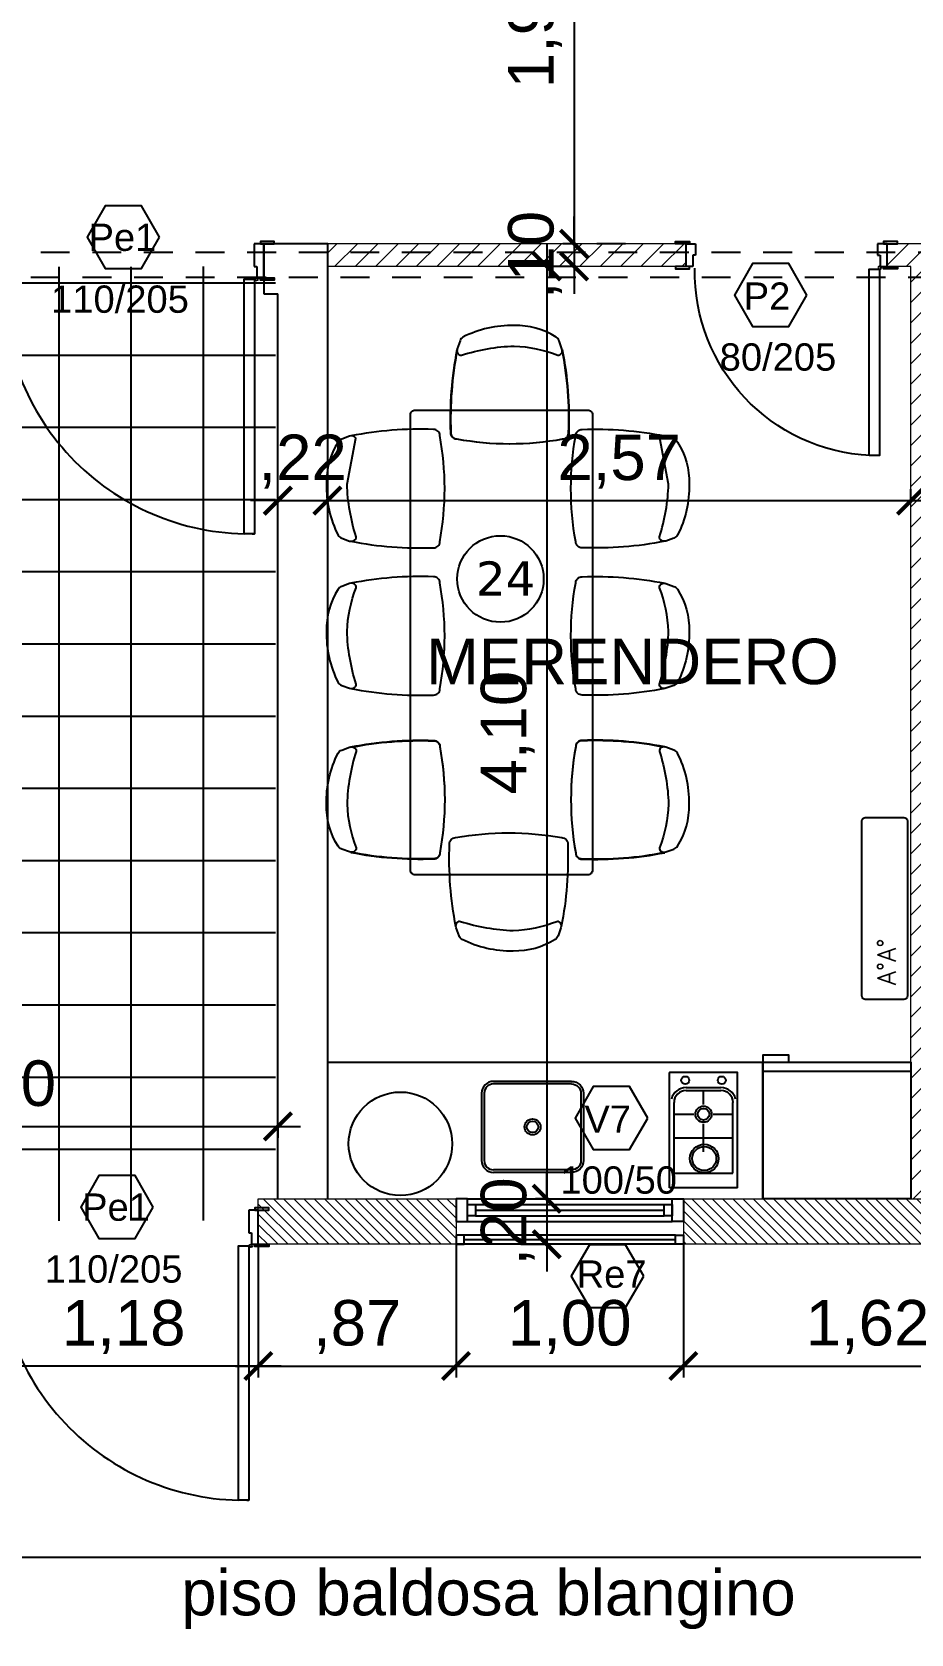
# Model space of a CAD drawing. Header units: metres. Extents: x 1093 to 1459, y -137 to 62.
# Drawn here: x 1266.19 to 1270.05, y -39.63 to -32.59 of the extents above; entities that cross this region are included whole.
import ezdxf

# ---------------------------------------------------------------- set-up
doc = ezdxf.new("R2010")
doc.units = ezdxf.units.M
doc.header["$LTSCALE"] = 0.508
doc.header["$PDMODE"] = 1
doc.header["$PDSIZE"] = -2
doc.linetypes.add('HIDDEN', pattern=[0.375, 0.25, -0.125])
doc.layers.get('0').update_dxf_attribs({"color": 9})
doc.layers.get('Defpoints').update_dxf_attribs({"color": 9})
for name, color, linetype in [('1-PROY', 9, 'HIDDEN'), ('2-Desig-Carp', 9, 'Continuous'), ('2-texto', 9, 'Continuous'), ('3-muros', 9, 'Continuous'), ('3-tabiques', 9, 'Continuous'), ('4-carpinterias', 9, 'Continuous'), ('7-artef', 9, 'Continuous'), ('7-equipamiento', 9, 'Continuous'), ('7-Muebles', 9, 'Continuous'), ('8-cotas-100', 9, 'Continuous'), ('9-Hatch', 9, 'Continuous'), ('9-Hatch existente', 9, 'Continuous'), ('a-aacond', 9, 'Continuous'), ('arq carpinterias', 9, 'Continuous')]:
    doc.layers.add(name, color=color, linetype=linetype)
doc.styles.add('ROMANS', font='romans')
doc.styles.add('swiss', font='swissel.ttf')
doc.dimstyles.new('dim-100', dxfattribs={"dimtxt": 0.2, "dimasz": 0.12, "dimexe": 0.05, "dimexo": 0, "dimgap": 0.05, "dimtad": 1, "dimzin": 4, "dimtxsty": 'swiss', "dimblk": 'ARCHTICK', "dimcen": 0.5, "dimdle": 0.1, "dimclrd": 256, "dimclre": 252, "dimclrt": 256, "dimadec": 0, "dimazin": 0, "dimtfac": 1, "dimtix": 1, "dimtmove": 2, "dimatfit": 3, "dimldrblk": 'OPEN30', "dimfxl": 0.05, "dimtolj": 1, "dimtzin": 0, "dimarcsym": 0})

# ---------------------------------------------------------------- blocks, each defined once
blk = doc.blocks.new('P70 10CM')
at = {"color": 252}
blk.add_arc((374.8631, -245.4483), 0.8098, 2.6514, 91.06094, dxfattribs=at)
at = {"layer": '4-carpinterias'}
for p, q in [((374.8403, -244.6001), (374.7403, -244.6001)), ((374.7403, -244.6001), (374.7403, -244.6421)), ((374.7403, -244.6421), (374.7903, -244.6421)), ((374.7903, -244.6421), (374.7903, -244.6301)), ((374.7903, -244.6301), (374.8403, -244.6301)), ((374.8403, -244.6301), (374.8403, -244.6001)), ((374.7403, -245.4841), (374.7403, -245.4421)), ((374.7403, -245.4421), (374.7903, -245.4421)), ((374.8403, -245.4841), (374.7403, -245.4841)), ((374.7903, -245.4421), (374.7903, -245.4541)), ((374.7903, -245.4541), (374.8403, -245.4541)), ((374.8403, -245.4541), (374.8403, -245.4841))]:
    blk.add_line(p, q, dxfattribs=at)
for points in [[(374.7403, -244.6151), (374.7403, -244.5541), (374.7303, -244.5541), (374.7303, -244.6151)], [(374.8403, -244.6151), (374.8403, -244.5541), (374.8503, -244.5541), (374.8503, -244.6151)], [(375.6719, -245.4062), (374.8529, -245.4062), (374.8529, -245.4512), (375.6719, -245.4512)], [(374.7403, -245.4691), (374.7403, -245.5301), (374.7303, -245.5301), (374.7303, -245.4691)], [(374.8403, -245.4691), (374.8403, -245.5301), (374.8503, -245.5301), (374.8503, -245.4691)]]:
    blk.add_lwpolyline(points, close=True, dxfattribs=at)
blk.add_circle((374.8469, -245.4517), 0.006, dxfattribs=at)
blk.add_arc((374.7637, -245.4467), 0.9082, 359.71624, 0.28376, dxfattribs=at)
blk = doc.blocks.new('6sillas')
at = {"layer": '7-Muebles', "ltscale": 10}
for points in [[(2503.1952, 548.4192, 0.082164), (2503.0036, 548.3792, -0.246852), (2502.9938, 548.3804, -0.342138), (2502.985, 548.4076), (2502.9976, 548.4425, -0.167206), (2503.0106, 548.4586, -0.147183), (2503.1952, 548.5097, -0.122157), (2503.4203, 548.4586, -0.167206), (2503.4333, 548.4425), (2503.4459, 548.4076, -0.342138), (2503.4371, 548.3804, -0.246852), (2503.4272, 548.3792, 0.068295)], [(2502.5159, 547.8124), (2502.5547, 548.0138, 0.342138), (2502.5275, 548.0227), (2502.4926, 548.0101, 0.167206), (2502.4765, 547.9971, 0.147183), (2502.4254, 547.8124, 0.122157), (2502.4765, 547.5873, 0.167206), (2502.4926, 547.5743), (2502.5275, 547.5618, 0.342138), (2502.5547, 547.5706, 0.246852), (2502.5558, 547.5804, -0.068295)], [(2503.9304, 547.8124), (2503.8916, 548.0138, -0.342138), (2503.9188, 548.0227), (2503.9537, 548.0101, -0.167206), (2503.9698, 547.9971, -0.147183), (2504.0209, 547.8124, -0.122157), (2503.9698, 547.5873, -0.167206), (2503.9537, 547.5743), (2503.9188, 547.5618, -0.342138), (2503.8916, 547.5706, -0.246852), (2503.8904, 547.5804, 0.068295)], [(2502.5159, 547.1648, -0.082164), (2502.5558, 547.3563, 0.246852), (2502.5547, 547.3662, 0.342138), (2502.5275, 547.375), (2502.4926, 547.3624, 0.167206), (2502.4765, 547.3494, 0.147183), (2502.4254, 547.1648, 0.122157), (2502.4765, 546.9397, 0.167206), (2502.4926, 546.9267), (2502.5275, 546.9141, 0.342138), (2502.5547, 546.9229, 0.246852), (2502.5558, 546.9327, -0.068295)], [(2503.9304, 547.1648, 0.082164), (2503.8904, 547.3563, -0.246852), (2503.8916, 547.3662, -0.342138), (2503.9188, 547.375), (2503.9537, 547.3624, -0.167206), (2503.9698, 547.3494, -0.147183), (2504.0209, 547.1648, -0.122157), (2503.9698, 546.9397, -0.167206), (2503.9537, 546.9267), (2503.9188, 546.9141, -0.342138), (2503.8916, 546.9229, -0.246852), (2503.8904, 546.9327, 0.068295)], [(2502.5159, 546.4044, 0.082164), (2502.5558, 546.2128, -0.246852), (2502.5547, 546.203, -0.342138), (2502.5275, 546.1942), (2502.4926, 546.2068, -0.167206), (2502.4765, 546.2198, -0.147183), (2502.4254, 546.4044, -0.122157), (2502.4765, 546.6295, -0.167206), (2502.4926, 546.6425), (2502.5275, 546.6551, -0.342138), (2502.5547, 546.6463, -0.246852), (2502.5558, 546.6365, 0.068295)], [(2503.9304, 546.4044, -0.082164), (2503.8904, 546.2128, 0.246852), (2503.8916, 546.203, 0.342138), (2503.9188, 546.1942), (2503.9537, 546.2068, 0.167206), (2503.9698, 546.2198, 0.147183), (2504.0209, 546.4044, 0.122157), (2503.9698, 546.6295, 0.167206), (2503.9537, 546.6425), (2503.9188, 546.6551, 0.342138), (2503.8916, 546.6463, 0.246852), (2503.8904, 546.6365, -0.068295)], [(2503.1994, 545.849, -0.082164), (2503.0078, 545.889, 0.246852), (2502.998, 545.8878, 0.342138), (2502.9892, 545.8606), (2503.0018, 545.8257, 0.167206), (2503.0148, 545.8096, 0.147183), (2503.1994, 545.7585, 0.122157), (2503.4245, 545.8096, 0.167206), (2503.4375, 545.8257), (2503.4501, 545.8606, 0.342138), (2503.4413, 545.8878, 0.246852), (2503.4314, 545.889, -0.068295)]]:
    blk.add_lwpolyline(points, format="xyb", close=True, dxfattribs=at)
for points in [[(2503.4454, 548.4021, -0.058105), (2503.4736, 548.0391, -0.432439), (2503.4472, 548.0109, -0.090954), (2502.9802, 548.0109, -0.432439), (2502.9537, 548.0391, -0.058105), (2502.982, 548.4021)], [(2503.4471, 548.4021, -0.058105), (2503.4754, 548.0391, -0.432439), (2503.4489, 548.0109, -0.090954), (2502.9819, 548.0109, -0.432439), (2502.9555, 548.0391, -0.058105), (2502.9837, 548.4021)], [(2502.533, 547.5605, 0.058105), (2502.896, 547.5322, 0.432439), (2502.9242, 547.5587, 0.090954), (2502.9242, 548.0257, 0.432439), (2502.896, 548.0522, 0.058105), (2502.533, 548.0239)], [(2503.9133, 547.5605, -0.058105), (2503.5503, 547.5322, -0.432439), (2503.5221, 547.5587, -0.090954), (2503.5221, 548.0257, -0.432439), (2503.5503, 548.0522, -0.058105), (2503.9133, 548.0239)], [(2502.533, 546.9128, 0.058105), (2502.896, 546.8846, 0.432439), (2502.9242, 546.911, 0.090954), (2502.9242, 547.378, 0.432439), (2502.896, 547.4045, 0.058105), (2502.533, 547.3762)], [(2503.9133, 546.9128, -0.058105), (2503.5503, 546.8846, -0.432439), (2503.5221, 546.911, -0.090954), (2503.5221, 547.378, -0.432439), (2503.5503, 547.4045, -0.058105), (2503.9133, 547.3762)], [(2502.533, 546.6564, -0.058105), (2502.896, 546.6846, -0.432439), (2502.9242, 546.6581, -0.090954), (2502.9242, 546.1912, -0.432439), (2502.896, 546.1647, -0.058105), (2502.533, 546.1929)], [(2502.533, 546.6546, -0.058105), (2502.896, 546.6829, -0.432439), (2502.9242, 546.6564, -0.090954), (2502.9242, 546.1894, -0.432439), (2502.896, 546.1629, -0.058105), (2502.533, 546.1912)], [(2503.9133, 546.6564, 0.058105), (2503.5503, 546.6846, 0.432439), (2503.5221, 546.6581, 0.090954), (2503.5221, 546.1912, 0.432439), (2503.5503, 546.1647, 0.058105), (2503.9133, 546.1929)], [(2503.9133, 546.6546, 0.058105), (2503.5503, 546.6829, 0.432439), (2503.5221, 546.6564, 0.090954), (2503.5221, 546.1894, 0.432439), (2503.5503, 546.1629, 0.058105), (2503.9133, 546.1912)], [(2503.4513, 545.8661, 0.058105), (2503.4796, 546.2291, 0.432439), (2503.4531, 546.2573, 0.090954), (2502.9861, 546.2573, 0.432439), (2502.9596, 546.2291, 0.058105), (2502.9879, 545.8661)]]:
    blk.add_lwpolyline(points, format="xyb", dxfattribs=at)
at = {"layer": '7-Muebles'}
blk.add_lwpolyline([(2502.8709, 546.0941), (2503.6309, 546.0941, 0.414214), (2503.6509, 546.1141), (2503.6509, 548.1174, 0.414214), (2503.6309, 548.1374), (2502.8709, 548.1374, 0.414214), (2502.8509, 548.1174), (2502.8509, 546.1141, 0.414214)], format="xyb", close=True, dxfattribs=at)
blk = doc.blocks.new('A$C13492753')
for p, q in [((0.3959, 0.4), (0.0523, 0.4)), ((0.3959, 0.3888), (0.0523, 0.3888)), ((0, 0.3477), (0, 0.0523)), ((0.0112, 0.3477), (0.0112, 0.0523)), ((0.4369, 0.3477), (0.4369, 0.0523)), ((0.4481, 0.3477), (0.4481, 0.0523)), ((0.3959, 0.0112), (0.0523, 0.0112)), ((0.3959, 0), (0.0523, 0))]:
    blk.add_line(p, q)
for centre, major_axis, start_param, end_param in [((0.0523, 0.3477), (0.037, -0.037), 2.356194, 3.926991), ((0.0523, 0.3477), (0.029, 0.029), 0.785398, 2.356194), ((0.2241, 0.2), (-0.0249, -0.0249), 5.497787, 11.780972), ((0.2241, 0.2), (-0.0178, -0.0178), 5.497787, 11.780972), ((0.0523, 0.0523), (0.037, 0.037), 2.356194, 3.926991), ((0.0523, 0.0523), (0.029, -0.029), 3.926991, 5.497787)]:
    blk.add_ellipse(centre, major_axis=major_axis, ratio=1, start_param=start_param, end_param=end_param)
at = {"extrusion": (0, 0, -1)}
for centre, major_axis, start_param, end_param in [((0.3959, 0.3477), (-0.037, -0.037), 2.356194, 3.926991), ((0.3959, 0.3477), (-0.029, 0.029), 0.785398, 2.356194), ((0.3959, 0.0523), (-0.029, -0.029), 3.926991, 5.497787), ((0.3959, 0.0523), (-0.037, 0.037), 2.356194, 3.926991)]:
    blk.add_ellipse(centre, major_axis=major_axis, ratio=1, start_param=start_param, end_param=end_param, dxfattribs=at)
blk = doc.blocks.new('_ARCHTICK')
at = {"color": 0, "linetype": 'ByBlock', "const_width": 0.15}
blk.add_lwpolyline([(-0.5, -0.5), (0.5, 0.5)], dxfattribs=at)
blk = doc.blocks.new('*D158')
at = {"layer": '8-cotas-100', "linetype": 'Continuous', "lineweight": -2, "transparency": 16777216}
for p, q in [((1267.2686, -34.6469), (1267.1486, -34.6469)), ((1267.2686, -34.6469), (1267.4866, -34.6469)), ((1267.4866, -34.6469), (1267.6066, -34.6469))]:
    blk.add_line(p, q, dxfattribs=at)
at = {"layer": '8-cotas-100', "color": 252, "linetype": 'HIDDEN', "lineweight": -2, "transparency": 16777216}
for p, q in [((1267.2686, -34.6469), (1267.2686, -34.5969)), ((1267.4866, -34.6469), (1267.4866, -34.5969))]:
    blk.add_line(p, q, dxfattribs=at)
at = {"layer": 'Defpoints', "color": 0, "linetype": 'Continuous', "transparency": 16777216}
for p in [(1267.2686, -34.6469), (1267.4866, -34.6469), (1267.4866, -34.6469)]:
    blk.add_point(p, dxfattribs=at)
at = {"layer": '8-cotas-100', "linetype": 'Continuous', "lineweight": -2, "transparency": 16777216, "xscale": 0.12, "yscale": 0.12, "zscale": 0.12}
blk.add_blockref('_ARCHTICK', (1267.2686, -34.6469), dxfattribs=at)
at = {"layer": '8-cotas-100', "linetype": 'Continuous', "lineweight": -2, "transparency": 16777216, "xscale": 0.12, "yscale": 0.12, "zscale": 0.12, "rotation": 180}
blk.add_blockref('_ARCHTICK', (1267.4866, -34.6469), dxfattribs=at)
at = {"layer": '8-cotas-100', "linetype": 'Continuous', "lineweight": 0, "transparency": 16777216, "insert": (1267.3776, -34.4752), "char_height": 0.2, "attachment_point": 5, "style": 'swiss'}
blk.add_mtext('\\A1;,22', dxfattribs=at)
blk = doc.blocks.new('_Open30')
at = {"color": 0, "linetype": 'ByBlock', "lineweight": -2}
for p, q in [((-1, 0.268), (0, 0)), ((0, 0), (-1, -0.268)), ((0, 0), (-1, 0))]:
    blk.add_line(p, q, dxfattribs=at)
blk = doc.blocks.new('*D159')
at = {"layer": '8-cotas-100', "linetype": 'Continuous', "lineweight": -2, "transparency": 16777216}
blk.add_line((1267.3866, -34.6469), (1270.1536, -34.6469), dxfattribs=at)
at = {"layer": '8-cotas-100', "color": 252, "linetype": 'HIDDEN', "lineweight": -2, "transparency": 16777216}
for p, q in [((1267.4866, -34.6469), (1267.4866, -34.5969)), ((1270.0536, -34.6469), (1270.0536, -34.5969))]:
    blk.add_line(p, q, dxfattribs=at)
at = {"layer": 'Defpoints', "color": 0, "linetype": 'Continuous', "transparency": 16777216}
for p in [(1267.4866, -34.6469), (1270.0536, -34.6469), (1270.0536, -34.6469)]:
    blk.add_point(p, dxfattribs=at)
at = {"layer": '8-cotas-100', "linetype": 'Continuous', "lineweight": -2, "transparency": 16777216, "xscale": 0.12, "yscale": 0.12, "zscale": 0.12, "rotation": 180}
blk.add_blockref('_ARCHTICK', (1267.4866, -34.6469), dxfattribs=at)
at = {"layer": '8-cotas-100', "linetype": 'Continuous', "lineweight": -2, "transparency": 16777216, "xscale": 0.12, "yscale": 0.12, "zscale": 0.12}
blk.add_blockref('_ARCHTICK', (1270.0536, -34.6469), dxfattribs=at)
at = {"layer": '8-cotas-100', "linetype": 'Continuous', "lineweight": 0, "transparency": 16777216, "insert": (1268.7701, -34.4752), "char_height": 0.2, "attachment_point": 5, "style": 'swiss'}
blk.add_mtext('\\A1;2,57', dxfattribs=at)
blk = doc.blocks.new('*D173')
at = {"layer": '8-cotas-100', "linetype": 'Continuous', "lineweight": -2, "transparency": 16777216}
blk.add_line((1268.5715, -31.5066), (1268.5715, -33.6171), dxfattribs=at)
at = {"layer": '8-cotas-100', "color": 252, "linetype": 'HIDDEN', "lineweight": -2, "transparency": 16777216}
for p, q in [((1268.7986, -31.6066), (1268.5215, -31.6066)), ((1268.7986, -33.5171), (1268.5215, -33.5171))]:
    blk.add_line(p, q, dxfattribs=at)
at = {"layer": 'Defpoints', "color": 0, "linetype": 'Continuous', "transparency": 16777216}
for p in [(1268.7986, -31.6066), (1268.5715, -33.5171), (1268.7986, -33.5171)]:
    blk.add_point(p, dxfattribs=at)
at = {"layer": '8-cotas-100', "linetype": 'Continuous', "lineweight": -2, "transparency": 16777216, "xscale": 0.12, "yscale": 0.12, "zscale": 0.12}
for p, rotation in [((1268.5715, -31.6066), 90), ((1268.5715, -33.5171), 270)]:
    blk.add_blockref('_ARCHTICK', p, dxfattribs=dict(at, rotation=rotation))
at = {"layer": '8-cotas-100', "linetype": 'Continuous', "lineweight": 0, "transparency": 16777216, "insert": (1268.3999, -32.5619), "char_height": 0.2, "attachment_point": 5, "rotation": 90, "style": 'swiss'}
blk.add_mtext('\\A1;1,91', dxfattribs=at)
blk = doc.blocks.new('*D206')
at = {"layer": '8-cotas-100', "color": 252, "linetype": 'Continuous', "lineweight": -2, "transparency": 16777216}
for p, q in [((1265.9986, -37.9171), (1265.9986, -38.5026)), ((1267.1826, -37.9171), (1267.1826, -38.5026))]:
    blk.add_line(p, q, dxfattribs=at)
at = {"layer": '8-cotas-100', "linetype": 'Continuous', "lineweight": -2, "transparency": 16777216}
blk.add_line((1267.2826, -38.4526), (1265.8986, -38.4526), dxfattribs=at)
at = {"layer": 'Defpoints', "color": 0, "linetype": 'Continuous', "transparency": 16777216}
for p in [(1265.9986, -37.9171), (1267.1826, -37.9171), (1265.9986, -38.4526)]:
    blk.add_point(p, dxfattribs=at)
at = {"layer": '8-cotas-100', "linetype": 'Continuous', "lineweight": -2, "transparency": 16777216, "xscale": 0.12, "yscale": 0.12, "zscale": 0.12, "rotation": 180}
blk.add_blockref('_ARCHTICK', (1265.9986, -38.4526), dxfattribs=at)
at = {"layer": '8-cotas-100', "linetype": 'Continuous', "lineweight": -2, "transparency": 16777216, "xscale": 0.12, "yscale": 0.12, "zscale": 0.12}
blk.add_blockref('_ARCHTICK', (1267.1826, -38.4526), dxfattribs=at)
at = {"layer": '8-cotas-100', "linetype": 'Continuous', "lineweight": 0, "transparency": 16777216, "insert": (1266.5906, -38.2811), "char_height": 0.2, "attachment_point": 5, "style": 'swiss'}
blk.add_mtext('\\A1;1,18', dxfattribs=at)
blk = doc.blocks.new('*D210')
at = {"layer": '8-cotas-100', "color": 252, "linetype": 'HIDDEN', "lineweight": -2, "transparency": 16777216}
for p, q in [((1258.5736, -37.9171), (1258.5736, -39.3431)), ((1323.1736, -37.9171), (1323.1736, -39.3431))]:
    blk.add_line(p, q, dxfattribs=at)
at = {"layer": '8-cotas-100', "linetype": 'Continuous', "lineweight": -2, "transparency": 16777216}
blk.add_line((1258.4736, -39.2931), (1323.2736, -39.2931), dxfattribs=at)
at = {"layer": 'Defpoints', "color": 0, "linetype": 'Continuous', "transparency": 16777216}
for p in [(1258.5736, -37.9171), (1323.1736, -37.9171), (1323.1736, -39.2931)]:
    blk.add_point(p, dxfattribs=at)
at = {"layer": '8-cotas-100', "linetype": 'Continuous', "lineweight": -2, "transparency": 16777216, "xscale": 0.12, "yscale": 0.12, "zscale": 0.12, "rotation": 180}
blk.add_blockref('_ARCHTICK', (1258.5736, -39.2931), dxfattribs=at)
at = {"layer": '8-cotas-100', "linetype": 'Continuous', "lineweight": -2, "transparency": 16777216, "xscale": 0.12, "yscale": 0.12, "zscale": 0.12}
blk.add_blockref('_ARCHTICK', (1323.1736, -39.2931), dxfattribs=at)
at = {"layer": '8-cotas-100', "linetype": 'Continuous', "lineweight": 0, "transparency": 16777216, "insert": (1290.8736, -39.1215), "char_height": 0.2, "attachment_point": 5, "style": 'swiss'}
blk.add_mtext('\\A1;64,60', dxfattribs=at)
blk = doc.blocks.new('*D265')
at = {"layer": '8-cotas-100', "lineweight": -2, "transparency": 16777216}
for p, q in [((1268.5715, -33.5171), (1268.5715, -33.3971)), ((1268.5715, -33.5171), (1268.5715, -33.6171)), ((1268.5715, -33.6171), (1268.5715, -33.7371))]:
    blk.add_line(p, q, dxfattribs=at)
at = {"layer": '8-cotas-100', "color": 252, "linetype": 'HIDDEN', "lineweight": -2, "transparency": 16777216}
for p, q in [((1268.5715, -33.5171), (1268.5215, -33.5171)), ((1268.5715, -33.6171), (1268.5215, -33.6171))]:
    blk.add_line(p, q, dxfattribs=at)
at = {"layer": 'Defpoints', "color": 0, "transparency": 16777216}
for p in [(1268.5715, -33.5171), (1268.5715, -33.6171), (1268.5715, -33.6171)]:
    blk.add_point(p, dxfattribs=at)
at = {"layer": '8-cotas-100', "lineweight": -2, "transparency": 16777216, "xscale": 0.12, "yscale": 0.12, "zscale": 0.12}
for p, rotation in [((1268.5715, -33.5171), 270), ((1268.5715, -33.6171), 90)]:
    blk.add_blockref('_ARCHTICK', p, dxfattribs=dict(at, rotation=rotation))
at = {"layer": '8-cotas-100', "lineweight": 0, "transparency": 16777216, "insert": (1268.3999, -33.5671), "char_height": 0.2, "attachment_point": 5, "rotation": 90, "style": 'swiss'}
blk.add_mtext('\\A1;,10', dxfattribs=at)
blk = doc.blocks.new('*D266')
at = {"layer": '8-cotas-100', "lineweight": -2, "transparency": 16777216}
blk.add_line((1268.4515, -33.5171), (1268.4515, -37.8171), dxfattribs=at)
at = {"layer": '8-cotas-100', "color": 252, "linetype": 'HIDDEN', "lineweight": -2, "transparency": 16777216}
for p, q in [((1268.5715, -33.6171), (1268.4015, -33.6171)), ((1268.3372, -37.7171), (1268.5015, -37.7171))]:
    blk.add_line(p, q, dxfattribs=at)
at = {"layer": 'Defpoints', "color": 0, "transparency": 16777216}
for p in [(1268.5715, -33.6171), (1268.3372, -37.7171), (1268.4515, -37.7171)]:
    blk.add_point(p, dxfattribs=at)
at = {"layer": '8-cotas-100', "lineweight": -2, "transparency": 16777216, "xscale": 0.12, "yscale": 0.12, "zscale": 0.12}
for p, rotation in [((1268.4515, -33.6171), 90), ((1268.4515, -37.7171), 270)]:
    blk.add_blockref('_ARCHTICK', p, dxfattribs=dict(at, rotation=rotation))
at = {"layer": '8-cotas-100', "lineweight": 0, "transparency": 16777216, "insert": (1268.2799, -35.6671), "char_height": 0.2, "attachment_point": 5, "rotation": 90, "style": 'swiss'}
blk.add_mtext('\\A1;4,10', dxfattribs=at)
blk = doc.blocks.new('*D267')
at = {"layer": '8-cotas-100', "lineweight": -2, "transparency": 16777216}
for p, q in [((1268.4515, -37.7171), (1268.4515, -37.5971)), ((1268.4515, -37.7171), (1268.4515, -37.9171)), ((1268.4515, -37.9171), (1268.4515, -38.0371))]:
    blk.add_line(p, q, dxfattribs=at)
at = {"layer": '8-cotas-100', "color": 252, "linetype": 'HIDDEN', "lineweight": -2, "transparency": 16777216}
for p, q in [((1268.4515, -37.7171), (1268.4015, -37.7171)), ((1268.3372, -37.9171), (1268.5015, -37.9171))]:
    blk.add_line(p, q, dxfattribs=at)
at = {"layer": 'Defpoints', "color": 0, "transparency": 16777216}
for p in [(1268.4515, -37.7171), (1268.3372, -37.9171), (1268.4515, -37.9171)]:
    blk.add_point(p, dxfattribs=at)
at = {"layer": '8-cotas-100', "lineweight": -2, "transparency": 16777216, "xscale": 0.12, "yscale": 0.12, "zscale": 0.12}
for p, rotation in [((1268.4515, -37.7171), 270), ((1268.4515, -37.9171), 90)]:
    blk.add_blockref('_ARCHTICK', p, dxfattribs=dict(at, rotation=rotation))
at = {"layer": '8-cotas-100', "lineweight": 0, "transparency": 16777216, "insert": (1268.2798, -37.8171), "char_height": 0.2, "attachment_point": 5, "rotation": 90, "style": 'swiss'}
blk.add_mtext('\\A1;,20', dxfattribs=at)
blk = doc.blocks.new('*D275')
at = {"layer": '8-cotas-100', "color": 252, "linetype": 'HIDDEN', "lineweight": -2, "transparency": 16777216}
for p, q in [((1239.5931, -37.9171), (1239.5931, -40.601)), ((1334.5136, -37.9171), (1334.5136, -40.601))]:
    blk.add_line(p, q, dxfattribs=at)
at = {"layer": '8-cotas-100', "lineweight": -2, "transparency": 16777216}
blk.add_line((1239.4931, -40.551), (1334.6136, -40.551), dxfattribs=at)
at = {"layer": 'Defpoints', "color": 0, "transparency": 16777216}
for p in [(1239.5931, -37.9171), (1334.5136, -37.9171), (1334.5136, -40.551)]:
    blk.add_point(p, dxfattribs=at)
at = {"layer": '8-cotas-100', "lineweight": -2, "transparency": 16777216, "xscale": 0.12, "yscale": 0.12, "zscale": 0.12, "rotation": 180}
blk.add_blockref('_ARCHTICK', (1239.5931, -40.551), dxfattribs=at)
at = {"layer": '8-cotas-100', "lineweight": -2, "transparency": 16777216, "xscale": 0.12, "yscale": 0.12, "zscale": 0.12}
blk.add_blockref('_ARCHTICK', (1334.5136, -40.551), dxfattribs=at)
at = {"layer": '8-cotas-100', "lineweight": 0, "transparency": 16777216, "insert": (1287.0534, -40.3793), "char_height": 0.2, "attachment_point": 5, "style": 'swiss'}
blk.add_mtext('\\A1;94,92', dxfattribs=at)
blk = doc.blocks.new('PUERTA EMERG')
for p, q in [((354.0907, -229.6951), (354.2407, -229.6951)), ((354.0907, -229.7251), (354.0907, -229.6951)), ((354.2407, -229.6951), (354.2407, -229.7371)), ((354.1407, -229.7251), (354.0907, -229.7251)), ((354.1407, -229.7371), (354.1407, -229.7251)), ((354.2407, -229.7371), (354.1407, -229.7371)), ((354.1407, -230.8491), (354.0907, -230.8491)), ((354.0907, -230.8491), (354.0907, -230.8791)), ((354.2407, -230.8371), (354.1407, -230.8371)), ((354.1407, -230.8371), (354.1407, -230.8491)), ((354.2407, -230.8791), (354.2407, -230.8371)), ((354.0907, -230.8791), (354.2407, -230.8791))]:
    blk.add_line(p, q)
for points in [[(354.0907, -229.7101), (354.0907, -229.6491), (354.0807, -229.6491), (354.0807, -229.7101)], [(354.2407, -229.7101), (354.2407, -229.6491), (354.2507, -229.6491), (354.2507, -229.7101)], [(352.9651, -230.7926), (354.0841, -230.7926), (354.0841, -230.8376), (352.9651, -230.8376)], [(354.0907, -230.8641), (354.0907, -230.9251), (354.0807, -230.9251), (354.0807, -230.8641)], [(354.2407, -230.8641), (354.2407, -230.9251), (354.2507, -230.9251), (354.2507, -230.8641)]]:
    blk.add_lwpolyline(points, close=True)
blk.add_circle((354.0842, -230.8467), 0.006)
at = {"color": 252}
blk.add_arc((354.0474, -230.8156), 1.0825, 85.05257, 178.7845, dxfattribs=at)
blk.add_arc((353.8733, -230.8331), 0.9082, 179.71624, 180.28376)
blk = doc.blocks.new('SPLIT')
blk.add_lwpolyline([(-0.015, -0.35), (-0.185, -0.35, -0.414214), (-0.2, -0.335), (-0.2, 0.435, -0.414214), (-0.185, 0.45), (-0.015, 0.45, -0.414214), (0, 0.435), (0, -0.335, -0.414214)], format="xyb", close=True)
at = {"color": 2, "style": 'ROMANS'}
blk.add_text('A%%DA%%D', height=0.08, rotation=90, dxfattribs=at).set_placement((-0.0515, -0.2877))
blk = doc.blocks.new('*D411')
at = {"layer": '8-cotas-100', "lineweight": -2, "transparency": 16777216}
blk.add_line((1264.6736, -37.3991), (1267.3686, -37.3991), dxfattribs=at)
at = {"layer": '8-cotas-100', "color": 252, "lineweight": -2, "transparency": 16777216}
for p, q in [((1264.7736, -37.8171), (1264.7736, -37.3491)), ((1267.2686, -37.3991), (1267.2686, -37.4491))]:
    blk.add_line(p, q, dxfattribs=at)
at = {"layer": 'Defpoints', "color": 0, "transparency": 16777216}
for p in [(1267.2686, -37.3991), (1267.2686, -37.3991), (1264.7736, -37.8171)]:
    blk.add_point(p, dxfattribs=at)
at = {"layer": '8-cotas-100', "lineweight": -2, "transparency": 16777216, "xscale": 0.12, "yscale": 0.12, "zscale": 0.12, "rotation": 180}
blk.add_blockref('_ARCHTICK', (1264.7736, -37.3991), dxfattribs=at)
at = {"layer": '8-cotas-100', "lineweight": -2, "transparency": 16777216, "xscale": 0.12, "yscale": 0.12, "zscale": 0.12}
blk.add_blockref('_ARCHTICK', (1267.2686, -37.3991), dxfattribs=at)
at = {"layer": '8-cotas-100', "transparency": 16777216, "insert": (1266.0211, -37.2274), "char_height": 0.2, "attachment_point": 5, "style": 'swiss'}
blk.add_mtext('\\A1;2,50', dxfattribs=at)
blk = doc.blocks.new('*D439')
at = {"layer": '8-cotas-100', "color": 252, "lineweight": -2, "transparency": 16777216}
for p, q in [((1267.1826, -37.9171), (1267.1826, -38.5026)), ((1268.0525, -37.9171), (1268.0525, -38.5026))]:
    blk.add_line(p, q, dxfattribs=at)
at = {"layer": '8-cotas-100', "lineweight": -2, "transparency": 16777216}
blk.add_line((1267.0826, -38.4526), (1268.1525, -38.4526), dxfattribs=at)
at = {"layer": 'Defpoints', "color": 0, "transparency": 16777216}
for p in [(1267.1826, -37.9171), (1268.0525, -37.9171), (1268.0525, -38.4526)]:
    blk.add_point(p, dxfattribs=at)
at = {"layer": '8-cotas-100', "lineweight": -2, "transparency": 16777216, "xscale": 0.12, "yscale": 0.12, "zscale": 0.12, "rotation": 180}
blk.add_blockref('_ARCHTICK', (1267.1826, -38.4526), dxfattribs=at)
at = {"layer": '8-cotas-100', "lineweight": -2, "transparency": 16777216, "xscale": 0.12, "yscale": 0.12, "zscale": 0.12}
blk.add_blockref('_ARCHTICK', (1268.0525, -38.4526), dxfattribs=at)
at = {"layer": '8-cotas-100', "transparency": 16777216, "insert": (1267.6176, -38.2811), "char_height": 0.2, "attachment_point": 5, "style": 'swiss'}
blk.add_mtext('\\A1;,87', dxfattribs=at)
blk = doc.blocks.new('*D440')
at = {"layer": '8-cotas-100', "color": 252, "lineweight": -2, "transparency": 16777216}
for p, q in [((1268.0525, -37.9171), (1268.0525, -38.5026)), ((1269.0525, -37.9171), (1269.0525, -38.5026))]:
    blk.add_line(p, q, dxfattribs=at)
at = {"layer": '8-cotas-100', "lineweight": -2, "transparency": 16777216}
blk.add_line((1267.9525, -38.4526), (1269.1525, -38.4526), dxfattribs=at)
at = {"layer": 'Defpoints', "color": 0, "transparency": 16777216}
for p in [(1268.0525, -37.9171), (1269.0525, -37.9171), (1269.0525, -38.4526)]:
    blk.add_point(p, dxfattribs=at)
at = {"layer": '8-cotas-100', "lineweight": -2, "transparency": 16777216, "xscale": 0.12, "yscale": 0.12, "zscale": 0.12, "rotation": 180}
blk.add_blockref('_ARCHTICK', (1268.0525, -38.4526), dxfattribs=at)
at = {"layer": '8-cotas-100', "lineweight": -2, "transparency": 16777216, "xscale": 0.12, "yscale": 0.12, "zscale": 0.12}
blk.add_blockref('_ARCHTICK', (1269.0525, -38.4526), dxfattribs=at)
at = {"layer": '8-cotas-100', "transparency": 16777216, "insert": (1268.5525, -38.2811), "char_height": 0.2, "attachment_point": 5, "style": 'swiss'}
blk.add_mtext('\\A1;1,00', dxfattribs=at)
blk = doc.blocks.new('*D441')
at = {"layer": '8-cotas-100', "color": 252, "lineweight": -2, "transparency": 16777216}
for p, q in [((1269.0525, -37.9171), (1269.0525, -38.5026)), ((1270.6725, -37.9171), (1270.6725, -38.5026))]:
    blk.add_line(p, q, dxfattribs=at)
at = {"layer": '8-cotas-100', "lineweight": -2, "transparency": 16777216}
blk.add_line((1268.9525, -38.4526), (1270.7725, -38.4526), dxfattribs=at)
at = {"layer": 'Defpoints', "color": 0, "transparency": 16777216}
for p in [(1269.0525, -37.9171), (1270.6725, -37.9171), (1270.6725, -38.4526)]:
    blk.add_point(p, dxfattribs=at)
at = {"layer": '8-cotas-100', "lineweight": -2, "transparency": 16777216, "xscale": 0.12, "yscale": 0.12, "zscale": 0.12, "rotation": 180}
blk.add_blockref('_ARCHTICK', (1269.0525, -38.4526), dxfattribs=at)
at = {"layer": '8-cotas-100', "lineweight": -2, "transparency": 16777216, "xscale": 0.12, "yscale": 0.12, "zscale": 0.12}
blk.add_blockref('_ARCHTICK', (1270.6725, -38.4526), dxfattribs=at)
at = {"layer": '8-cotas-100', "transparency": 16777216, "insert": (1269.8625, -38.2809), "char_height": 0.2, "attachment_point": 5, "style": 'swiss'}
blk.add_mtext('\\A1;1,62', dxfattribs=at)

msp = doc.modelspace()

# ---------------------------------------------------------------- hatches: boundary and pattern name
at = {"layer": '3-tabiques', "linetype": 'Continuous', "lineweight": 0}
h = msp.add_hatch(dxfattribs=at)
h.set_pattern_fill('ANSI31', color=256, scale=0.02)
h.set_pattern_definition([(45, (1270.15361, -37.71712), (-0.0449013, 0.0449013), [])])
h.paths.add_polyline_path([(1270.1536, -33.665), (1270.0536, -33.665), (1270.0536, -37.7171), (1270.1536, -37.7171), (1270.1536, -35.9073)])
h.paths.add_polyline_path([(1270.1536, -33.555), (1269.9483, -33.555), (1269.9483, -33.6171), (1269.9943, -33.6171), (1270.0536, -33.6171), (1270.0536, -33.665), (1270.1536, -33.665)])
h.paths.add_polyline_path([(1270.1536, -33.5171), (1269.9483, -33.5171), (1269.9483, -33.555), (1270.1536, -33.555)])
h.paths.add_polyline_path([(1267.0244, -34.669), (1267.5731, -34.669), (1267.5731, -34.2408), (1267.0244, -34.2408)], flags=9)
h.paths.add_polyline_path([(1268.5937, -33.8513), (1268.5937, -33.3027), (1268.1655, -33.3027), (1268.1655, -33.8513)], flags=9)
h.paths.add_polyline_path([(1267.4886, -33.555), (1267.4886, -33.6171), (1269.0628, -33.6171), (1269.0628, -33.555)])
h.paths.add_polyline_path([(1267.4886, -33.5171), (1267.4886, -33.555), (1269.0628, -33.555), (1269.0628, -33.5171)])
at = {"layer": '9-Hatch'}
h = msp.add_hatch(dxfattribs=at)
h.set_pattern_fill('NET', color=256, scale=0.1)
h.set_pattern_definition([(0, (1267.2586, -37.81712), (0, 0.3175), []), (90, (1267.2586, -37.81712), (-0.3175, 0), [])])
h.paths.add_polyline_path([(1264.7986, -19.4305), (1264.7986, -37.8171), (1267.1826, -37.8121), (1267.1826, -37.7171), (1267.2586, -37.7171), (1267.2586, -33.6171), (1265.7986, -33.6201), (1265.7986, -19.4147)])
at = {"layer": '9-Hatch existente', "linetype": 'Continuous', "lineweight": 0}
h = msp.add_hatch(dxfattribs=at)
h.set_pattern_fill('ANSI31', color=256, scale=0.01, angle=-90)
h.paths.add_polyline_path([(1268.0525, -37.7171), (1267.1826, -37.7171), (1267.1826, -37.9171), (1268.0525, -37.9171)])
h.paths.add_polyline_path([(1270.6725, -37.7171), (1269.0525, -37.7171), (1269.0525, -37.9171), (1270.6725, -37.9171)])
h.paths.add_polyline_path([(1283.1234, -37.6648), (1283.0236, -37.6651), (1282.9836, -37.6651), (1282.9836, -37.7111), (1282.9736, -37.7111), (1282.9736, -37.6651), (1282.9521, -37.6651), (1282.9521, -37.7171), (1280.0736, -37.7171), (1279.9691, -37.7171), (1279.9691, -37.8171), (1280.0151, -37.8171), (1280.0151, -37.8271), (1279.9691, -37.8271), (1279.9691, -37.9171), (1283.1234, -37.9168)])
h.paths.add_polyline_path([(1296.2764, -37.7171), (1296.0264, -37.7171), (1296.0264, -37.9171), (1296.2764, -37.9171)])
h.paths.add_polyline_path([(1292.6236, -37.7171), (1292.3736, -37.7171), (1292.3736, -37.9171), (1292.6236, -37.9171)])
h.paths.add_polyline_path([(1288.9736, -37.7171), (1288.9786, -37.7171), (1288.7086, -37.7171), (1288.7136, -37.9171), (1288.9736, -37.9171)])
h.paths.add_polyline_path([(1299.5025, -37.7171), (1299.3025, -37.7171), (1299.3025, -37.9171), (1299.5025, -37.9171), (1299.5025, -37.8771), (1299.4565, -37.8771), (1299.4565, -37.8671), (1299.5025, -37.8671)])
h.paths.add_polyline_path([(1307.1736, -37.7171), (1301.1865, -37.7171), (1301.1865, -37.9171), (1307.1736, -37.9171)])
h.paths.add_polyline_path([(1273.9879, -37.7171), (1273.7379, -37.7171), (1273.2925, -37.7171), (1273.2925, -37.9171), (1274.9147, -37.9171), (1274.9147, -37.7171)])
h.paths.add_polyline_path([(1272.2925, -37.9171), (1272.2925, -37.7171), (1272.2379, -37.7171), (1271.6725, -37.7171), (1271.6725, -37.9171)])
h.paths.add_polyline_path([(1276.5347, -37.9171), (1276.5347, -37.7171), (1276.2379, -37.7171), (1275.9147, -37.7171), (1275.9147, -37.9171)])
h.paths.add_polyline_path([(1277.9879, -37.7171), (1277.5347, -37.7171), (1277.5347, -37.9171), (1278.9851, -37.9171), (1278.9851, -37.8271), (1278.9391, -37.8271), (1278.9391, -37.8171), (1278.9851, -37.8171), (1278.9851, -37.7171)])

# ---------------------------------------------------------------- linework, layer by layer
at = {"layer": '1-PROY'}
for p, q in [((1265.9986, -33.555), (1275.9036, -33.555)), ((1265.9553, -33.665), (1275.9036, -33.665))]:
    msp.add_line(p, q, dxfattribs=at)
at = {"layer": '2-texto'}
msp.add_circle((1268.2477, -34.9916), 0.1901, dxfattribs=at)
at = {"layer": '3-muros'}
for p, q in [((1267.4886, -33.5171), (1267.2068, -33.5171)), ((1267.2068, -33.5171), (1267.2068, -33.7371)), ((1267.4886, -37.7171), (1267.4886, -33.5171)), ((1267.2068, -33.7371), (1267.2686, -33.7371)), ((1267.2686, -37.7171), (1267.2686, -33.7371))]:
    msp.add_line(p, q, dxfattribs=at)
at = {"layer": '3-muros', "lineweight": 0}
msp.add_line((1267.1826, -37.9171), (1267.1826, -37.7171), dxfattribs=at)
at = {"layer": '3-muros', "linetype": 'Continuous', "lineweight": 0}
for p, q in [((1267.1826, -37.7171), (1268.0525, -37.7171)), ((1268.0525, -37.7171), (1268.0525, -37.9171)), ((1269.0525, -37.7171), (1269.0525, -37.9171)), ((1269.0525, -37.7171), (1270.9147, -37.7171)), ((1268.0525, -37.9171), (1267.1826, -37.9171)), ((1270.6725, -37.9171), (1269.0525, -37.9171))]:
    msp.add_line(p, q, dxfattribs=at)
at = {"layer": '3-tabiques', "linetype": 'Continuous', "lineweight": 0}
for p, q in [((1269.1063, -33.5171), (1267.2068, -33.5171)), ((1269.0628, -33.5171), (1269.0628, -33.6171)), ((1271.7269, -33.5171), (1269.9063, -33.5171)), ((1269.9483, -33.5171), (1269.9483, -33.6171)), ((1269.0943, -33.6171), (1267.4886, -33.6171)), ((1270.0536, -33.6171), (1269.9183, -33.6171)), ((1270.0536, -37.7171), (1270.0536, -33.6171))]:
    msp.add_line(p, q, dxfattribs=at)
at = {"layer": '4-carpinterias'}
for p, q in [((1268.1033, -37.7171), (1269.0025, -37.7171)), ((1268.1383, -37.7421), (1268.9675, -37.7421)), ((1268.1383, -37.7421), (1268.9675, -37.7421)), ((1268.1033, -37.8171), (1269.0025, -37.8171)), ((1268.1383, -37.7671), (1268.9675, -37.7671)), ((1268.1383, -37.7921), (1268.9675, -37.7921)), ((1268.1383, -37.7921), (1268.9675, -37.7921)), ((1269.0175, -37.8771), (1268.0525, -37.8771)), ((1269.0175, -37.9171), (1268.0525, -37.9171))]:
    msp.add_line(p, q, dxfattribs=at)
for points in [[(1268.0525, -37.8171), (1268.1033, -37.8171), (1268.1033, -37.7171), (1268.0525, -37.7171)], [(1268.1033, -37.7421), (1268.1383, -37.7421), (1268.1383, -37.7921), (1268.1033, -37.7921)], [(1268.9675, -37.7421), (1269.0025, -37.7421), (1269.0025, -37.7921), (1268.9675, -37.7921)], [(1269.0525, -37.8171), (1269.0025, -37.8171), (1269.0025, -37.7171), (1269.0525, -37.7171)], [(1268.0875, -37.8771), (1268.0525, -37.8771), (1268.0525, -37.9171), (1268.0875, -37.9171)], [(1269.0175, -37.8771), (1269.0525, -37.8771), (1269.0525, -37.9171), (1269.0175, -37.9171)]]:
    msp.add_lwpolyline(points, close=True, dxfattribs=at)
msp.add_lwpolyline([(1269.0175, -37.8971), (1268.0875, -37.8971)], dxfattribs=at)
at = {"layer": '7-artef'}
for p, q in [((1267.4886, -37.1171), (1269.4027, -37.1171)), ((1269.4027, -37.1171), (1269.4027, -37.7171)), ((1268.9911, -37.6689), (1268.9911, -37.1632)), ((1268.9932, -37.161), (1269.289, -37.161)), ((1269.2911, -37.6689), (1269.2911, -37.1632)), ((1269.0644, -37.2278), (1269.2178, -37.2278)), ((1269.0644, -37.2412), (1269.2178, -37.2412)), ((1269.1411, -37.3021), (1269.1411, -37.2412)), ((1269.0114, -37.6041), (1269.0114, -37.2942)), ((1269.2707, -37.6041), (1269.2707, -37.2942)), ((1269.0114, -37.3452), (1269.098, -37.3452)), ((1269.1411, -37.5101), (1269.1411, -37.3882)), ((1269.1841, -37.3452), (1269.2707, -37.3452)), ((1269.0114, -37.4491), (1269.2707, -37.4491)), ((1269.0114, -37.6041), (1269.2707, -37.6041)), ((1269.2911, -37.6689), (1268.9911, -37.6689))]:
    msp.add_line(p, q, dxfattribs=at)
for centre, radius in [((1269.0606, -37.1963), 0.0175), ((1269.2215, -37.1963), 0.0175), ((1267.8076, -37.4754), 0.2275), ((1269.1411, -37.3452), 0.0357), ((1269.1411, -37.3452), 0.0257), ((1269.1443, -37.5403), 0.063), ((1269.1443, -37.5403), 0.053)]:
    msp.add_circle(centre, radius, dxfattribs=at)
for centre, radius, start, end in [((1268.9932, -37.1632), 0.00212, 90, 180), ((1269.289, -37.1632), 0.00212, 0, 90), ((1269.0644, -37.2942), 0.0664, 90, 166.30769), ((1269.0644, -37.2942), 0.053, 90, 180), ((1269.2178, -37.2942), 0.0664, 13.69231, 90), ((1269.2178, -37.2942), 0.053, 0, 90)]:
    msp.add_arc(centre, radius, start, end, dxfattribs=at)
at = {"layer": '7-equipamiento'}
msp.add_line((1270.0536, -37.1571), (1269.4027, -37.1571), dxfattribs=at)
at = {"layer": '7-equipamiento', "flags": 128}
for points in [[(1269.4013, -37.117), (1269.5162, -37.117), (1269.5162, -37.085), (1269.4013, -37.085)], [(1270.0536, -37.7171), (1269.4027, -37.7171), (1269.4027, -37.1171), (1270.0536, -37.1171)]]:
    msp.add_lwpolyline(points, close=True, dxfattribs=at)
at = {"layer": 'arq carpinterias'}
for points in [[(1266.7484, -33.4884), (1266.6687, -33.3504), (1266.5093, -33.3504), (1266.4296, -33.4884), (1266.5093, -33.6265), (1266.6687, -33.6265)], [(1269.596, -33.7429), (1269.5163, -33.6048), (1269.3569, -33.6048), (1269.2772, -33.7429), (1269.3569, -33.8809), (1269.5163, -33.8809)], [(1268.8954, -37.3622), (1268.8157, -37.2241), (1268.6563, -37.2241), (1268.5766, -37.3622), (1268.6563, -37.5002), (1268.8157, -37.5002)], [(1266.7202, -37.7534), (1266.6405, -37.6154), (1266.4811, -37.6154), (1266.4014, -37.7534), (1266.4811, -37.8914), (1266.6405, -37.8914)], [(1268.8782, -38.0571), (1268.7985, -37.919), (1268.6391, -37.919), (1268.5594, -38.0571), (1268.6391, -38.1951), (1268.7985, -38.1951)]]:
    msp.add_lwpolyline(points, close=True, dxfattribs=at)

# ---------------------------------------------------------------- block references
at = {"layer": '4-carpinterias'}
for p, rotation in [((1036.3277, -387.7579), 89.99999999999999), ((1036.3035, -392.0079), 90.00000000000004)]:
    msp.add_blockref('PUERTA EMERG', p, dxfattribs=dict(at, rotation=rotation))
at = {"layer": '4-carpinterias', "xscale": -1, "rotation": 90}
msp.add_blockref('P70 10CM', (1024.4642, 341.2232), dxfattribs=at)
at = {"layer": '7-artef', "rotation": 3.7357319651e-06}
msp.add_blockref('A$C13492753', (1268.1651, -37.6011), dxfattribs=at)
at = {"layer": '7-equipamiento', "xscale": -1}
msp.add_blockref('6sillas', (3771.5033, -582.3864), dxfattribs=at)
at = {"layer": 'a-aacond'}
msp.add_blockref('SPLIT', (1270.0378, -36.4903), dxfattribs=at)

# ---------------------------------------------------------------- texts
at = {"layer": '2-Desig-Carp', "char_height": 0.12, "width": 5.113846, "attachment_point": 3, "style": 'swiss'}
for s, insert in [('Pe1', (1266.7341, -33.4289)), ('\\pi-0.36,l0.48,t0.48;{\\fArial|b0|i0|c0|p34;110/205}', (1266.8773, -33.701)), ('P2', (1269.5228, -33.6877)), ('\\pi-0.36,l0.48,t0.48;{\\fArial|b0|i0|c0|p34;80/205}', (1269.7249, -33.9554)), ('V7', (1268.8222, -37.307)), ('\\pi-0.36,l0.48,t0.48;{\\fArial|b0|i0|c0|p34;100/50}', (1269.0243, -37.5747)), ('Pe1', (1266.7059, -37.6939)), ('\\pi-0.36,l0.48,t0.48;{\\fArial|b0|i0|c0|p34;110/205}', (1266.8491, -37.9659)), ('Re7', (1268.8905, -37.9883))]:
    msp.add_mtext(s, dxfattribs=dict(at, insert=insert))
at = {"layer": '2-texto', "style": 'swiss'}
for s, insert, char_height, width, attachment_point in [('{\\fVerdana|b0|i0|c0|p34;24}', (1268.1397, -35.0644), 0.15, 0.294755, 7), ('\\pi0.29313;{\\fArial|b0|i0|c0|p34;MERENDERO}', (1267.627, -35.2542), 0.2, 2.369214, 1), ('\\pi-0.6,l0.8,t0.8;piso baldosa blangino', (1266.6436, -39.3491), 0.2, 6.624749, 1)]:
    msp.add_mtext(s, dxfattribs=dict(at, insert=insert, char_height=char_height, width=width, attachment_point=attachment_point))

# ---------------------------------------------------------------- dimensions: what is measured, and where the dimension line sits
at = {"layer": '8-cotas-100', "linetype": 'Continuous', "lineweight": 0}
dim = msp.add_linear_dim(base=(1268.5715, -33.5171), p1=(1268.7986, -31.6066), p2=(1268.7986, -33.5171), angle=90, dimstyle='dim-100', dxfattribs=at)
dim.commit()
dim.dimension.update_dxf_attribs({"geometry": '*D173', "text_midpoint": (1268.3999, -32.5619)})
at = {"layer": '8-cotas-100', "lineweight": 0}
for base, p1, p2, picture, middle in [((1268.5715, -33.6171), (1268.5715, -33.5171), (1268.5715, -33.6171), '*D265', (1268.3999, -33.5671)), ((1268.4515, -37.7171), (1268.5715, -33.6171), (1268.3372, -37.7171), '*D266', (1268.2799, -35.6671)), ((1268.4515, -37.9171), (1268.4515, -37.7171), (1268.3372, -37.9171), '*D267', (1268.2798, -37.8171))]:
    dim = msp.add_linear_dim(base=base, p1=p1, p2=p2, angle=90, dimstyle='dim-100', dxfattribs=at)
    dim.commit()
    dim.dimension.update_dxf_attribs({"geometry": picture, "text_midpoint": middle})
at = {"layer": '8-cotas-100', "linetype": 'Continuous', "lineweight": 0}
for base, p1, p2, picture, middle in [((1267.4866, -34.6469), (1267.2686, -34.6469), (1267.4866, -34.6469), '*D158', (1267.3776, -34.4752)), ((1270.0536, -34.6469), (1267.4866, -34.6469), (1270.0536, -34.6469), '*D159', (1268.7701, -34.4752)), ((1323.1736, -39.2931), (1258.5736, -37.9171), (1323.1736, -37.9171), '*D210', (1290.8736, -39.1215)), ((1265.9986, -38.4526), (1267.1826, -37.9171), (1265.9986, -37.9171), '*D206', (1266.5906, -38.2811))]:
    dim = msp.add_linear_dim(base=base, p1=p1, p2=p2, dimstyle='dim-100', dxfattribs=at)
    dim.commit()
    dim.dimension.update_dxf_attribs({"geometry": picture, "text_midpoint": middle})
at = {"layer": '8-cotas-100'}
for base, p1, p2, picture, middle in [((1267.2686127362, -37.399142096), (1264.7736127362, -37.8171223238), (1267.2686127362, -37.399142096), '*D411', (1266.0211127362, -37.227438242)), ((1268.0525, -38.4526), (1267.1826, -37.9171), (1268.0525, -37.9171), '*D439', (1267.6176, -38.2811)), ((1269.0525, -38.4526), (1268.0525, -37.9171), (1269.0525, -37.9171), '*D440', (1268.5525, -38.2811)), ((1270.6725, -38.4526), (1269.0525, -37.9171), (1270.6725, -37.9171), '*D441', (1269.8625, -38.2809))]:
    dim = msp.add_linear_dim(base=base, p1=p1, p2=p2, dimstyle='dim-100', dxfattribs=at)
    dim.commit()
    dim.dimension.update_dxf_attribs({"geometry": picture, "text_midpoint": middle})
at = {"layer": '8-cotas-100', "lineweight": 0}
dim = msp.add_linear_dim(base=(1334.5136, -40.551), p1=(1239.5931, -37.9171), p2=(1334.5136, -37.9171), dimstyle='dim-100', dxfattribs=at)
dim.commit()
dim.dimension.update_dxf_attribs({"geometry": '*D275', "text_midpoint": (1287.0534, -40.3793)})

doc.saveas('drawing.dxf')
